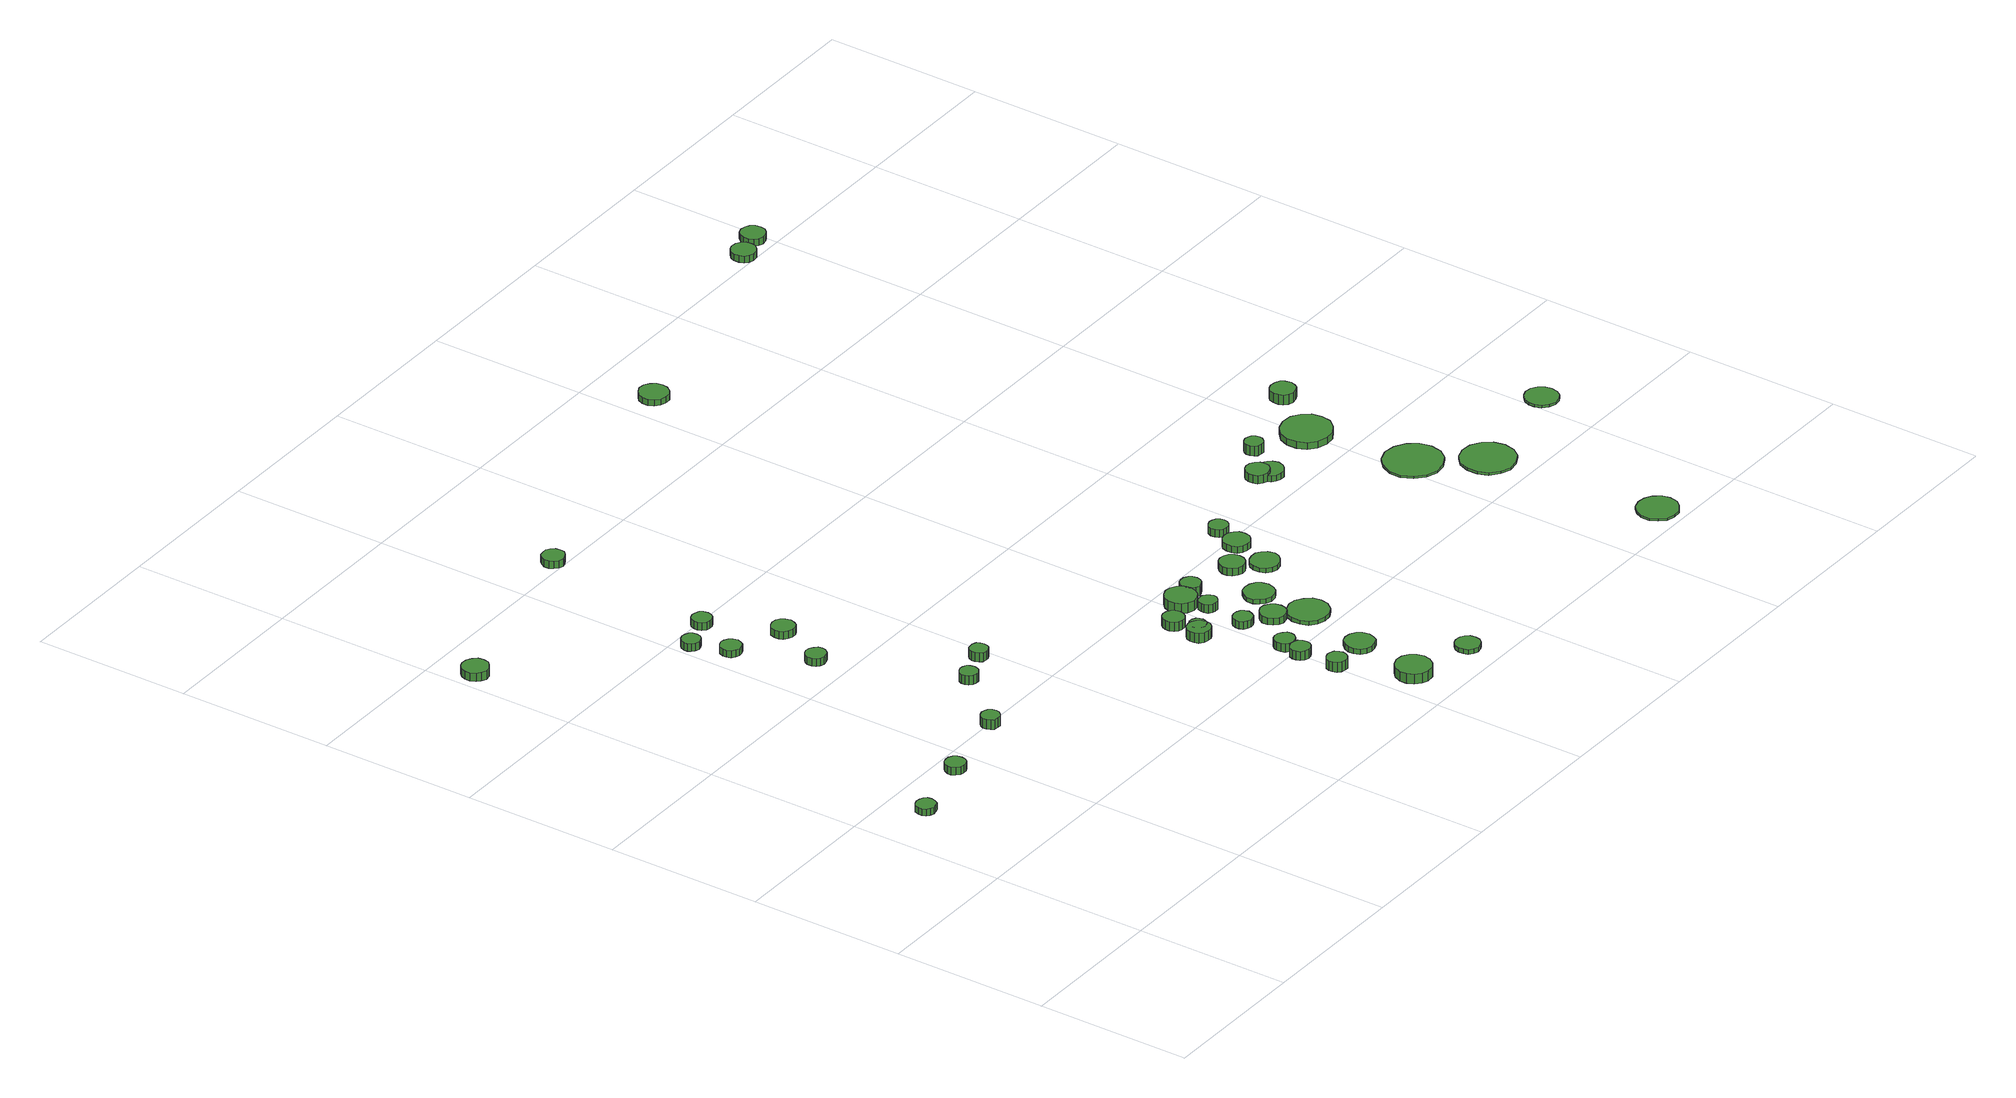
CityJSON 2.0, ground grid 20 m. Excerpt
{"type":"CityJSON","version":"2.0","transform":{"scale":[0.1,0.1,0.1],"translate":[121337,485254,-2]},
"CityObjects":{
"tree1":{"type":"SolitaryVegetationObject","attributes":{"function":"something"},"geometry":[{"type":"MultiSurface","lod":"1","boundaries":[[[0,1,2,3,4,5,6,7,8,9,10,11,12,13,14]],[[15,16,17,18,19,20,21,22,23,24,25,26,27,28,29]],[[0,29,28,1]],[[1,28,27,2]],[[2,27,26,3]],[[3,26,25,4]],[[4,25,24,5]],[[5,24,23,6]],[[6,23,22,7]],[[7,22,21,8]],[[8,21,20,9]],[[9,20,19,10]],[[10,19,18,11]],[[11,18,17,12]],[[12,17,16,13]],[[13,16,15,14]],[[14,15,29,0]]]}]},
"tree2":{"type":"SolitaryVegetationObject","attributes":{"function":"something"},"geometry":[{"type":"MultiSurface","lod":"1","boundaries":[[[30,31,32,33,34,35,36,37,38,39,40,41,42,43,44]],[[45,46,47,48,49,50,51,52,53,54,55,56,57,58,59]],[[30,59,58,31]],[[31,58,57,32]],[[32,57,56,33]],[[33,56,55,34]],[[34,55,54,35]],[[35,54,53,36]],[[36,53,52,37]],[[37,52,51,38]],[[38,51,50,39]],[[39,50,49,40]],[[40,49,48,41]],[[41,48,47,42]],[[42,47,46,43]],[[43,46,45,44]],[[44,45,59,30]]]}]},
"tree3":{"type":"SolitaryVegetationObject","attributes":{"function":"something"},"geometry":[{"type":"MultiSurface","lod":"1","boundaries":[[[60,61,62,63,64,65,66,67,68,69,70,71,72,73,74]],[[75,76,77,78,79,80,81,82,83,84,85,86,87,88,89]],[[60,89,88,61]],[[61,88,87,62]],[[62,87,86,63]],[[63,86,85,64]],[[64,85,84,65]],[[65,84,83,66]],[[66,83,82,67]],[[67,82,81,68]],[[68,81,80,69]],[[69,80,79,70]],[[70,79,78,71]],[[71,78,77,72]],[[72,77,76,73]],[[73,76,75,74]],[[74,75,89,60]]]}]},
"tree4":{"type":"SolitaryVegetationObject","attributes":{"function":"something"},"geometry":[{"type":"MultiSurface","lod":"1","boundaries":[[[90,91,92,93,94,95,96,97,98,99,100,101,102,103,104]],[[105,106,107,108,109,110,111,112,113,114,115,116,117,118,119]],[[90,119,118,91]],[[91,118,117,92]],[[92,117,116,93]],[[93,116,115,94]],[[94,115,114,95]],[[95,114,113,96]],[[96,113,112,97]],[[97,112,111,98]],[[98,111,110,99]],[[99,110,109,100]],[[100,109,108,101]],[[101,108,107,102]],[[102,107,106,103]],[[103,106,105,104]],[[104,105,119,90]]]}]},
"tree5":{"type":"SolitaryVegetationObject","attributes":{"function":"something"},"geometry":[{"type":"MultiSurface","lod":"1","boundaries":[[[120,121,122,123,124,125,126,127,128,129,130,131,132,133,134]],[[135,136,137,138,139,140,141,142,143,144,145,146,147,148,149]],[[120,149,148,121]],[[121,148,147,122]],[[122,147,146,123]],[[123,146,145,124]],[[124,145,144,125]],[[125,144,143,126]],[[126,143,142,127]],[[127,142,141,128]],[[128,141,140,129]],[[129,140,139,130]],[[130,139,138,131]],[[131,138,137,132]],[[132,137,136,133]],[[133,136,135,134]],[[134,135,149,120]]]}]},
"tree6":{"type":"SolitaryVegetationObject","attributes":{"function":"something"},"geometry":[{"type":"MultiSurface","lod":"1","boundaries":[[[150,151,152,153,154,155,156,157,158,159,160,161,162,163,164]],[[165,166,167,168,169,170,171,172,173,174,175,176,177,178,179]],[[150,179,178,151]],[[151,178,177,152]],[[152,177,176,153]],[[153,176,175,154]],[[154,175,174,155]],[[155,174,173,156]],[[156,173,172,157]],[[157,172,171,158]],[[158,171,170,159]],[[159,170,169,160]],[[160,169,168,161]],[[161,168,167,162]],[[162,167,166,163]],[[163,166,165,164]],[[164,165,179,150]]]}]},
"tree7":{"type":"SolitaryVegetationObject","attributes":{"function":"something"},"geometry":[{"type":"MultiSurface","lod":"1","boundaries":[[[180,181,182,183,184,185,186,187,188,189,190,191,192,193,194]],[[195,196,197,198,199,200,201,202,203,204,205,206,207,208,209]],[[180,209,208,181]],[[181,208,207,182]],[[182,207,206,183]],[[183,206,205,184]],[[184,205,204,185]],[[185,204,203,186]],[[186,203,202,187]],[[187,202,201,188]],[[188,201,200,189]],[[189,200,199,190]],[[190,199,198,191]],[[191,198,197,192]],[[192,197,196,193]],[[193,196,195,194]],[[194,195,209,180]]]}]},
"tree8":{"type":"SolitaryVegetationObject","attributes":{"function":"something"},"geometry":[{"type":"MultiSurface","lod":"1","boundaries":[[[210,211,212,213,214,215,216,217,218,219,220,221,222,223,224]],[[225,226,227,228,229,230,231,232,233,234,235,236,237,238,239]],[[210,239,238,211]],[[211,238,237,212]],[[212,237,236,213]],[[213,236,235,214]],[[214,235,234,215]],[[215,234,233,216]],[[216,233,232,217]],[[217,232,231,218]],[[218,231,230,219]],[[219,230,229,220]],[[220,229,228,221]],[[221,228,227,222]],[[222,227,226,223]],[[223,226,225,224]],[[224,225,239,210]]]}]},
"tree9":{"type":"SolitaryVegetationObject","attributes":{"function":"something"},"geometry":[{"type":"MultiSurface","lod":"1","boundaries":[[[240,241,242,243,244,245,246,247,248,249,250,251,252,253,254]],[[255,256,257,258,259,260,261,262,263,264,265,266,267,268,269]],[[240,269,268,241]],[[241,268,267,242]],[[242,267,266,243]],[[243,266,265,244]],[[244,265,264,245]],[[245,264,263,246]],[[246,263,262,247]],[[247,262,261,248]],[[248,261,260,249]],[[249,260,259,250]],[[250,259,258,251]],[[251,258,257,252]],[[252,257,256,253]],[[253,256,255,254]],[[254,255,269,240]]]}]},
"tree10":{"type":"SolitaryVegetationObject","attributes":{"function":"something"},"geometry":[{"type":"MultiSurface","lod":"1","boundaries":[[[270,271,272,273,274,275,276,277,278,279,280,281,282,283,284]],[[285,286,287,288,289,290,291,292,293,294,295,296,297,298,299]],[[270,299,298,271]],[[271,298,297,272]],[[272,297,296,273]],[[273,296,295,274]],[[274,295,294,275]],[[275,294,293,276]],[[276,293,292,277]],[[277,292,291,278]],[[278,291,290,279]],[[279,290,289,280]],[[280,289,288,281]],[[281,288,287,282]],[[282,287,286,283]],[[283,286,285,284]],[[284,285,299,270]]]}]},
"tree11":{"type":"SolitaryVegetationObject","attributes":{"function":"something"},"geometry":[{"type":"MultiSurface","lod":"1","boundaries":[[[300,301,302,303,304,305,306,307,308,309,310,311,312,313,314]],[[315,316,317,318,319,320,321,322,323,324,325,326,327,328,329]],[[300,329,328,301]],[[301,328,327,302]],[[302,327,326,303]],[[303,326,325,304]],[[304,325,324,305]],[[305,324,323,306]],[[306,323,322,307]],[[307,322,321,308]],[[308,321,320,309]],[[309,320,319,310]],[[310,319,318,311]],[[311,318,317,312]],[[312,317,316,313]],[[313,316,315,314]],[[314,315,329,300]]]}]},
"tree12":{"type":"SolitaryVegetationObject","attributes":{"function":"something"},"geometry":[{"type":"MultiSurface","lod":"1","boundaries":[[[330,331,332,333,334,335,336,337,338,339,340,341,342,343,344]],[[345,346,347,348,349,350,351,352,353,354,355,356,357,358,359]],[[330,359,358,331]],[[331,358,357,332]],[[332,357,356,333]],[[333,356,355,334]],[[334,355,354,335]],[[335,354,353,336]],[[336,353,352,337]],[[337,352,351,338]],[[338,351,350,339]],[[339,350,349,340]],[[340,349,348,341]],[[341,348,347,342]],[[342,347,346,343]],[[343,346,345,344]],[[344,345,359,330]]]}]},
"tree13":{"type":"SolitaryVegetationObject","attributes":{"function":"something"},"geometry":[{"type":"MultiSurface","lod":"1","boundaries":[[[360,361,362,363,364,365,366,367,368,369,370,371,372,373,374]],[[375,376,377,378,379,380,381,382,383,384,385,386,387,388,389]],[[360,389,388,361]],[[361,388,387,362]],[[362,387,386,363]],[[363,386,385,364]],[[364,385,384,365]],[[365,384,383,366]],[[366,383,382,367]],[[367,382,381,368]],[[368,381,380,369]],[[369,380,379,370]],[[370,379,378,371]],[[371,378,377,372]],[[372,377,376,373]],[[373,376,375,374]],[[374,375,389,360]]]}]},
"tree14":{"type":"SolitaryVegetationObject","attributes":{"function":"something"},"geometry":[{"type":"MultiSurface","lod":"1","boundaries":[[[390,391,392,393,394,395,396,397,398,399,400,401,402,403,404]],[[405,406,407,408,409,410,411,412,413,414,415,416,417,418,419]],[[390,419,418,391]],[[391,418,417,392]],[[392,417,416,393]],[[393,416,415,394]],[[394,415,414,395]],[[395,414,413,396]],[[396,413,412,397]],[[397,412,411,398]],[[398,411,410,399]],[[399,410,409,400]],[[400,409,408,401]],[[401,408,407,402]],[[402,407,406,403]],[[403,406,405,404]],[[404,405,419,390]]]}]},
"tree15":{"type":"SolitaryVegetationObject","attributes":{"function":"something"},"geometry":[{"type":"MultiSurface","lod":"1","boundaries":[[[420,421,422,423,424,425,426,427,428,429,430,431,432,433,434]],[[435,436,437,438,439,440,441,442,443,444,445,446,447,448,449]],[[420,449,448,421]],[[421,448,447,422]],[[422,447,446,423]],[[423,446,445,424]],[[424,445,444,425]],[[425,444,443,426]],[[426,443,442,427]],[[427,442,441,428]],[[428,441,440,429]],[[429,440,439,430]],[[430,439,438,431]],[[431,438,437,432]],[[432,437,436,433]],[[433,436,435,434]],[[434,435,449,420]]]}]},
"tree16":{"type":"SolitaryVegetationObject","attributes":{"function":"something"},"geometry":[{"type":"MultiSurface","lod":"1","boundaries":[[[450,451,452,453,454,455,456,457,458,459,460,461,462,463,464]],[[465,466,467,468,469,470,471,472,473,474,475,476,477,478,479]],[[450,479,478,451]],[[451,478,477,452]],[[452,477,476,453]],[[453,476,475,454]],[[454,475,474,455]],[[455,474,473,456]],[[456,473,472,457]],[[457,472,471,458]],[[458,471,470,459]],[[459,470,469,460]],[[460,469,468,461]],[[461,468,467,462]],[[462,467,466,463]],[[463,466,465,464]],[[464,465,479,450]]]}]},
"tree17":{"type":"SolitaryVegetationObject","attributes":{"function":"something"},"geometry":[{"type":"MultiSurface","lod":"1","boundaries":[[[480,481,482,483,484,485,486,487,488,489,490,491,492,493,494]],[[495,496,497,498,499,500,501,502,503,504,505,506,507,508,509]],[[480,509,508,481]],[[481,508,507,482]],[[482,507,506,483]],[[483,506,505,484]],[[484,505,504,485]],[[485,504,503,486]],[[486,503,502,487]],[[487,502,501,488]],[[488,501,500,489]],[[489,500,499,490]],[[490,499,498,491]],[[491,498,497,492]],[[492,497,496,493]],[[493,496,495,494]],[[494,495,509,480]]]}]},
"tree18":{"type":"SolitaryVegetationObject","attributes":{"function":"something"},"geometry":[{"type":"MultiSurface","lod":"1","boundaries":[[[510,511,512,513,514,515,516,517,518,519,520,521,522,523,524]],[[525,526,527,528,529,530,531,532,533,534,535,536,537,538,539]],[[510,539,538,511]],[[511,538,537,512]],[[512,537,536,513]],[[513,536,535,514]],[[514,535,534,515]],[[515,534,533,516]],[[516,533,532,517]],[[517,532,531,518]],[[518,531,530,519]],[[519,530,529,520]],[[520,529,528,521]],[[521,528,527,522]],[[522,527,526,523]],[[523,526,525,524]],[[524,525,539,510]]]}]},
"tree19":{"type":"SolitaryVegetationObject","attributes":{"function":"something"},"geometry":[{"type":"MultiSurface","lod":"1","boundaries":[[[540,541,542,543,544,545,546,547,548,549,550,551,552,553,554]],[[555,556,557,558,559,560,561,562,563,564,565,566,567,568,569]],[[540,569,568,541]],[[541,568,567,542]],[[542,567,566,543]],[[543,566,565,544]],[[544,565,564,545]],[[545,564,563,546]],[[546,563,562,547]],[[547,562,561,548]],[[548,561,560,549]],[[549,560,559,550]],[[550,559,558,551]],[[551,558,557,552]],[[552,557,556,553]],[[553,556,555,554]],[[554,555,569,540]]]}]},
"tree20":{"type":"SolitaryVegetationObject","attributes":{"function":"something"},"geometry":[{"type":"MultiSurface","lod":"1","boundaries":[[[570,571,572,573,574,575,576,577,578,579,580,581,582,583,584]],[[585,586,587,588,589,590,591,592,593,594,595,596,597,598,599]],[[570,599,598,571]],[[571,598,597,572]],[[572,597,596,573]],[[573,596,595,574]],[[574,595,594,575]],[[575,594,593,576]],[[576,593,592,577]],[[577,592,591,578]],[[578,591,590,579]],[[579,590,589,580]],[[580,589,588,581]],[[581,588,587,582]],[[582,587,586,583]],[[583,586,585,584]],[[584,585,599,570]]]}]},
"tree21":{"type":"SolitaryVegetationObject","attributes":{"function":"something"},"geometry":[{"type":"MultiSurface","lod":"1","boundaries":[[[600,601,602,603,604,605,606,607,608,609,610,611,612,613,614]],[[615,616,617,618,619,620,621,622,623,624,625,626,627,628,629]],[[600,629,628,601]],[[601,628,627,602]],[[602,627,626,603]],[[603,626,625,604]],[[604,625,624,605]],[[605,624,623,606]],[[606,623,622,607]],[[607,622,621,608]],[[608,621,620,609]],[[609,620,619,610]],[[610,619,618,611]],[[611,618,617,612]],[[612,617,616,613]],[[613,616,615,614]],[[614,615,629,600]]]}]},
"tree22":{"type":"SolitaryVegetationObject","attributes":{"function":"something"},"geometry":[{"type":"MultiSurface","lod":"1","boundaries":[[[630,631,632,633,634,635,636,637,638,639,640,641,642,643,644]],[[645,646,647,648,649,650,651,652,653,654,655,656,657,658,659]],[[630,659,658,631]],[[631,658,657,632]],[[632,657,656,633]],[[633,656,655,634]],[[634,655,654,635]],[[635,654,653,636]],[[636,653,652,637]],[[637,652,651,638]],[[638,651,650,639]],[[639,650,649,640]],[[640,649,648,641]],[[641,648,647,642]],[[642,647,646,643]],[[643,646,645,644]],[[644,645,659,630]]]}]},
"tree23":{"type":"SolitaryVegetationObject","attributes":{"function":"something"},"geometry":[{"type":"MultiSurface","lod":"1","boundaries":[[[660,661,662,663,664,665,666,667,668,669,670,671,672,673,674]],[[675,676,677,678,679,680,681,682,683,684,685,686,687,688,689]],[[660,689,688,661]],[[661,688,687,662]],[[662,687,686,663]],[[663,686,685,664]],[[664,685,684,665]],[[665,684,683,666]],[[666,683,682,667]],[[667,682,681,668]],[[668,681,680,669]],[[669,680,679,670]],[[670,679,678,671]],[[671,678,677,672]],[[672,677,676,673]],[[673,676,675,674]],[[674,675,689,660]]]}]},
"tree24":{"type":"SolitaryVegetationObject","attributes":{"function":"something"},"geometry":[{"type":"MultiSurface","lod":"1","boundaries":[[[690,691,692,693,694,695,696,697,698,699,700,701,702,703,704]],[[705,706,707,708,709,710,711,712,713,714,715,716,717,718,719]],[[690,719,718,691]],[[691,718,717,692]],[[692,717,716,693]],[[693,716,715,694]],[[694,715,714,695]],[[695,714,713,696]],[[696,713,712,697]],[[697,712,711,698]],[[698,711,710,699]],[[699,710,709,700]],[[700,709,708,701]],[[701,708,707,702]],[[702,707,706,703]],[[703,706,705,704]],[[704,705,719,690]]]}]},
"tree25":{"type":"SolitaryVegetationObject","attributes":{"function":"something"},"geometry":[{"type":"MultiSurface","lod":"1","boundaries":[[[720,721,722,723,724,725,726,727,728,729,730,731,732,733,734]],[[735,736,737,738,739,740,741,742,743,744,745,746,747,748,749]],[[720,749,748,721]],[[721,748,747,722]],[[722,747,746,723]],[[723,746,745,724]],[[724,745,744,725]],[[725,744,743,726]],[[726,743,742,727]],[[727,742,741,728]],[[728,741,740,729]],[[729,740,739,730]],[[730,739,738,731]],[[731,738,737,732]],[[732,737,736,733]],[[733,736,735,734]],[[734,735,749,720]]]}]},
"tree26":{"type":"SolitaryVegetationObject","attributes":{"function":"something"},"geometry":[{"type":"MultiSurface","lod":"1","boundaries":[[[750,751,752,753,754,755,756,757,758,759,760,761,762,763,764]],[[765,766,767,768,769,770,771,772,773,774,775,776,777,778,779]],[[750,779,778,751]],[[751,778,777,752]],[[752,777,776,753]],[[753,776,775,754]],[[754,775,774,755]],[[755,774,773,756]],[[756,773,772,757]],[[757,772,771,758]],[[758,771,770,759]],[[759,770,769,760]],[[760,769,768,761]],[[761,768,767,762]],[[762,767,766,763]],[[763,766,765,764]],[[764,765,779,750]]]}]},
"tree27":{"type":"SolitaryVegetationObject","attributes":{"function":"something"},"geometry":[{"type":"MultiSurface","lod":"1","boundaries":[[[780,781,782,783,784,785,786,787,788,789,790,791,792,793,794]],[[795,796,797,798,799,800,801,802,803,804,805,806,807,808,809]],[[780,809,808,781]],[[781,808,807,782]],[[782,807,806,783]],[[783,806,805,784]],[[784,805,804,785]],[[785,804,803,786]],[[786,803,802,787]],[[787,802,801,788]],[[788,801,800,789]],[[789,800,799,790]],[[790,799,798,791]],[[791,798,797,792]],[[792,797,796,793]],[[793,796,795,794]],[[794,795,809,780]]]}]},
"tree28":{"type":"SolitaryVegetationObject","attributes":{"function":"something"},"geometry":[{"type":"MultiSurface","lod":"1","boundaries":[[[810,811,812,813,814,815,816,817,818,819,820,821,822,823,824]],[[825,826,827,828,829,830,831,832,833,834,835,836,837,838,839]],[[810,839,838,811]],[[811,838,837,812]],[[812,837,836,813]],[[813,836,835,814]],[[814,835,834,815]],[[815,834,833,816]],[[816,833,832,817]],[[817,832,831,818]],[[818,831,830,819]],[[819,830,829,820]],[[820,829,828,821]],[[821,828,827,822]],[[822,827,826,823]],[[823,826,825,824]],[[824,825,839,810]]]}]},
"tree29":{"type":"SolitaryVegetationObject","attributes":{"function":"something"},"geometry":[{"type":"MultiSurface","lod":"1","boundaries":[[[840,841,842,843,844,845,846,847,848,849,850,851,852,853,854]],[[855,856,857,858,859,860,861,862,863,864,865,866,867,868,869]],[[840,869,868,841]],[[841,868,867,842]],[[842,867,866,843]],[[843,866,865,844]],[[844,865,864,845]],[[845,864,863,846]],[[846,863,862,847]],[[847,862,861,848]],[[848,861,860,849]],[[849,860,859,850]],[[850,859,858,851]],[[851,858,857,852]],[[852,857,856,853]],[[853,856,855,854]],[[854,855,869,840]]]}]},
"tree30":{"type":"SolitaryVegetationObject","attributes":{"function":"something"},"geometry":[{"type":"MultiSurface","lod":"1","boundaries":[[[870,871,872,873,874,875,876,877,878,879,880,881,882,883,884]],[[885,886,887,888,889,890,891,892,893,894,895,896,897,898,899]],[[870,899,898,871]],[[871,898,897,872]],[[872,897,896,873]],[[873,896,895,874]],[[874,895,894,875]],[[875,894,893,876]],[[876,893,892,877]],[[877,892,891,878]],[[878,891,890,879]],[[879,890,889,880]],[[880,889,888,881]],[[881,888,887,882]],[[882,887,886,883]],[[883,886,885,884]],[[884,885,899,870]]]}]},
"tree31":{"type":"SolitaryVegetationObject","attributes":{"function":"something"},"geometry":[{"type":"MultiSurface","lod":"1","boundaries":[[[900,901,902,903,904,905,906,907,908,909,910,911,912,913,914]],[[915,916,917,918,919,920,921,922,923,924,925,926,927,928,929]],[[900,929,928,901]],[[901,928,927,902]],[[902,927,926,903]],[[903,926,925,904]],[[904,925,924,905]],[[905,924,923,906]],[[906,923,922,907]],[[907,922,921,908]],[[908,921,920,909]],[[909,920,919,910]],[[910,919,918,911]],[[911,918,917,912]],[[912,917,916,913]],[[913,916,915,914]],[[914,915,929,900]]]}]},
"tree32":{"type":"SolitaryVegetationObject","attributes":{"function":"something"},"geometry":[{"type":"MultiSurface","lod":"1","boundaries":[[[930,931,932,933,934,935,936,937,938,939,940,941,942,943,944]],[[945,946,947,948,949,950,951,952,953,954,955,956,957,958,959]],[[930,959,958,931]],[[931,958,957,932]],[[932,957,956,933]],[[933,956,955,934]],[[934,955,954,935]],[[935,954,953,936]],[[936,953,952,937]],[[937,952,951,938]],[[938,951,950,939]],[[939,950,949,940]],[[940,949,948,941]],[[941,948,947,942]],[[942,947,946,943]],[[943,946,945,944]],[[944,945,959,930]]]}]},
"tree33":{"type":"SolitaryVegetationObject","attributes":{"function":"something"},"geometry":[{"type":"MultiSurface","lod":"1","boundaries":[[[960,961,962,963,964,965,966,967,968,969,970,971,972,973,974]],[[975,976,977,978,979,980,981,982,983,984,985,986,987,988,989]],[[960,989,988,961]],[[961,988,987,962]],[[962,987,986,963]],[[963,986,985,964]],[[964,985,984,965]],[[965,984,983,966]],[[966,983,982,967]],[[967,982,981,968]],[[968,981,980,969]],[[969,980,979,970]],[[970,979,978,971]],[[971,978,977,972]],[[972,977,976,973]],[[973,976,975,974]],[[974,975,989,960]]]}]},
"tree34":{"type":"SolitaryVegetationObject","attributes":{"function":"something"},"geometry":[{"type":"MultiSurface","lod":"1","boundaries":[[[990,991,992,993,994,995,996,997,998,999,1000,1001,1002,1003,1004]],[[1005,1006,1007,1008,1009,1010,1011,1012,1013,1014,1015,1016,1017,1018,1019]],[[990,1019,1018,991]],[[991,1018,1017,992]],[[992,1017,1016,993]],[[993,1016,1015,994]],[[994,1015,1014,995]],[[995,1014,1013,996]],[[996,1013,1012,997]],[[997,1012,1011,998]],[[998,1011,1010,999]],[[999,1010,1009,1000]],[[1000,1009,1008,1001]],[[1001,1008,1007,1002]],[[1002,1007,1006,1003]],[[1003,1006,1005,1004]],[[1004,1005,1019,990]]]}]},
"tree35":{"type":"SolitaryVegetationObject","attributes":{"function":"something"},"geometry":[{"type":"MultiSurface","lod":"1","boundaries":[[[1020,1021,1022,1023,1024,1025,1026,1027,1028,1029,1030,1031,1032,1033,1034]],[[1035,1036,1037,1038,1039,1040,1041,1042,1043,1044,1045,1046,1047,1048,1049]],[[1020,1049,1048,1021]],[[1021,1048,1047,1022]],[[1022,1047,1046,1023]],[[1023,1046,1045,1024]],[[1024,1045,1044,1025]],[[1025,1044,1043,1026]],[[1026,1043,1042,1027]],[[1027,1042,1041,1028]],[[1028,1041,1040,1029]],[[1029,1040,1039,1030]],[[1030,1039,1038,1031]],[[1031,1038,1037,1032]],[[1032,1037,1036,1033]],[[1033,1036,1035,1034]],[[1034,1035,1049,1020]]]}]},
"tree36":{"type":"SolitaryVegetationObject","attributes":{"function":"something"},"geometry":[{"type":"MultiSurface","lod":"1","boundaries":[[[1050,1051,1052,1053,1054,1055,1056,1057,1058,1059,1060,1061,1062,1063,1064]],[[1065,1066,1067,1068,1069,1070,1071,1072,1073,1074,1075,1076,1077,1078,1079]],[[1050,1079,1078,1051]],[[1051,1078,1077,1052]],[[1052,1077,1076,1053]],[[1053,1076,1075,1054]],[[1054,1075,1074,1055]],[[1055,1074,1073,1056]],[[1056,1073,1072,1057]],[[1057,1072,1071,1058]],[[1058,1071,1070,1059]],[[1059,1070,1069,1060]],[[1060,1069,1068,1061]],[[1061,1068,1067,1062]],[[1062,1067,1066,1063]],[[1063,1066,1065,1064]],[[1064,1065,1079,1050]]]}]},
"tree37":{"type":"SolitaryVegetationObject","attributes":{"function":"something"},"geometry":[{"type":"MultiSurface","lod":"1","boundaries":[[[1080,1081,1082,1083,1084,1085,1086,1087,1088,1089,1090,1091,1092,1093,1094]],[[1095,1096,1097,1098,1099,1100,1101,1102,1103,1104,1105,1106,1107,1108,1109]],[[1080,1109,1108,1081]],[[1081,1108,1107,1082]],[[1082,1107,1106,1083]],[[1083,1106,1105,1084]],[[1084,1105,1104,1085]],[[1085,1104,1103,1086]],[[1086,1103,1102,1087]],[[1087,1102,1101,1088]],[[1088,1101,1100,1089]],[[1089,1100,1099,1090]],[[1090,1099,1098,1091]],[[1091,1098,1097,1092]],[[1092,1097,1096,1093]],[[1093,1096,1095,1094]],[[1094,1095,1109,1080]]]}]},
"tree38":{"type":"SolitaryVegetationObject","attributes":{"function":"something"},"geometry":[{"type":"MultiSurface","lod":"1","boundaries":[[[1110,1111,1112,1113,1114,1115,1116,1117,1118,1119,1120,1121,1122,1123,1124]],[[1125,1126,1127,1128,1129,1130,1131,1132,1133,1134,1135,1136,1137,1138,1139]],[[1110,1139,1138,1111]],[[1111,1138,1137,1112]],[[1112,1137,1136,1113]],[[1113,1136,1135,1114]],[[1114,1135,1134,1115]],[[1115,1134,1133,1116]],[[1116,1133,1132,1117]],[[1117,1132,1131,1118]],[[1118,1131,1130,1119]],[[1119,1130,1129,1120]],[[1120,1129,1128,1121]],[[1121,1128,1127,1122]],[[1122,1127,1126,1123]],[[1123,1126,1125,1124]],[[1124,1125,1139,1110]]]}]},
"tree39":{"type":"SolitaryVegetationObject","attributes":{"function":"something"},"geometry":[{"type":"MultiSurface","lod":"1","boundaries":[[[1140,1141,1142,1143,1144,1145,1146,1147,1148,1149,1150,1151,1152,1153,1154]],[[1155,1156,1157,1158,1159,1160,1161,1162,1163,1164,1165,1166,1167,1168,1169]],[[1140,1169,1168,1141]],[[1141,1168,1167,1142]],[[1142,1167,1166,1143]],[[1143,1166,1165,1144]],[[1144,1165,1164,1145]],[[1145,1164,1163,1146]],[[1146,1163,1162,1147]],[[1147,1162,1161,1148]],[[1148,1161,1160,1149]],[[1149,1160,1159,1150]],[[1150,1159,1158,1151]],[[1151,1158,1157,1152]],[[1152,1157,1156,1153]],[[1153,1156,1155,1154]],[[1154,1155,1169,1140]]]}]},
"tree40":{"type":"SolitaryVegetationObject","attributes":{"function":"something"},"geometry":[{"type":"MultiSurface","lod":"1","boundaries":[[[1170,1171,1172,1173,1174,1175,1176,1177,1178,1179,1180,1181,1182,1183,1184]],[[1185,1186,1187,1188,1189,1190,1191,1192,1193,1194,1195,1196,1197,1198,1199]],[[1170,1199,1198,1171]],[[1171,1198,1197,1172]],[[1172,1197,1196,1173]],[[1173,1196,1195,1174]],[[1174,1195,1194,1175]],[[1175,1194,1193,1176]],[[1176,1193,1192,1177]],[[1177,1192,1191,1178]],[[1178,1191,1190,1179]],[[1179,1190,1189,1180]],[[1180,1189,1188,1181]],[[1181,1188,1187,1182]],[[1182,1187,1186,1183]],[[1183,1186,1185,1184]],[[1184,1185,1199,1170]]]}]},
"tree41":{"type":"SolitaryVegetationObject","attributes":{"function":"something"},"geometry":[{"type":"MultiSurface","lod":"1","boundaries":[[[1200,1201,1202,1203,1204,1205,1206,1207,1208,1209,1210,1211,1212,1213,1214]],[[1215,1216,1217,1218,1219,1220,1221,1222,1223,1224,1225,1226,1227,1228,1229]],[[1200,1229,1228,1201]],[[1201,1228,1227,1202]],[[1202,1227,1226,1203]],[[1203,1226,1225,1204]],[[1204,1225,1224,1205]],[[1205,1224,1223,1206]],[[1206,1223,1222,1207]],[[1207,1222,1221,1208]],[[1208,1221,1220,1209]],[[1209,1220,1219,1210]],[[1210,1219,1218,1211]],[[1211,1218,1217,1212]],[[1212,1217,1216,1213]],[[1213,1216,1215,1214]],[[1214,1215,1229,1200]]]}]},
"tree42":{"type":"SolitaryVegetationObject","attributes":{"function":"something"},"geometry":[{"type":"MultiSurface","lod":"1","boundaries":[[[1230,1231,1232,1233,1234,1235,1236,1237,1238,1239,1240,1241,1242,1243,1244]],[[1245,1246,1247,1248,1249,1250,1251,1252,1253,1254,1255,1256,1257,1258,1259]],[[1230,1259,1258,1231]],[[1231,1258,1257,1232]],[[1232,1257,1256,1233]],[[1233,1256,1255,1234]],[[1234,1255,1254,1235]],[[1235,1254,1253,1236]],[[1236,1253,1252,1237]],[[1237,1252,1251,1238]],[[1238,1251,1250,1239]],[[1239,1250,1249,1240]],[[1240,1249,1248,1241]],[[1241,1248,1247,1242]],[[1242,1247,1246,1243]],[[1243,1246,1245,1244]],[[1244,1245,1259,1230]]]}]},
"tree43":{"type":"SolitaryVegetationObject","attributes":{"function":"something"},"geometry":[{"type":"MultiSurface","lod":"1","boundaries":[[[1260,1261,1262,1263,1264,1265,1266,1267,1268,1269,1270,1271,1272,1273,1274]],[[1275,1276,1277,1278,1279,1280,1281,1282,1283,1284,1285,1286,1287,1288,1289]],[[1260,1289,1288,1261]],[[1261,1288,1287,1262]],[[1262,1287,1286,1263]],[[1263,1286,1285,1264]],[[1264,1285,1284,1265]],[[1265,1284,1283,1266]],[[1266,1283,1282,1267]],[[1267,1282,1281,1268]],[[1268,1281,1280,1269]],[[1269,1280,1279,1270]],[[1270,1279,1278,1271]],[[1271,1278,1277,1272]],[[1272,1277,1276,1273]],[[1273,1276,1275,1274]],[[1274,1275,1289,1260]]]}]},
"tree44":{"type":"SolitaryVegetationObject","attributes":{"function":"something"},"geometry":[{"type":"MultiSurface","lod":"1","boundaries":[[[1290,1291,1292,1293,1294,1295,1296,1297,1298,1299,1300,1301,1302,1303,1304]],[[1305,1306,1307,1308,1309,1310,1311,1312,1313,1314,1315,1316,1317,1318,1319]],[[1290,1319,1318,1291]],[[1291,1318,1317,1292]],[[1292,1317,1316,1293]],[[1293,1316,1315,1294]],[[1294,1315,1314,1295]],[[1295,1314,1313,1296]],[[1296,1313,1312,1297]],[[1297,1312,1311,1298]],[[1298,1311,1310,1299]],[[1299,1310,1309,1300]],[[1300,1309,1308,1301]],[[1301,1308,1307,1302]],[[1302,1307,1306,1303]],[[1303,1306,1305,1304]],[[1304,1305,1319,1290]]]}]}
},
"vertices":[
[83,349,23],[82,354,23],[79,358,23],[74,360,23],[69,361,23],[64,359,23],[60,356,23],[58,351,23],[58,346,23],[60,341,23],[64,338,23],[69,336,23],[74,337,23],[79,339,23],[82,344,23],[82,344,14],[79,339,14],[74,337,14],[69,336,14],[64,338,14],[60,341,14],[58,346,14],[58,351,14],[60,356,14],[64,359,14],[69,361,14],[74,360,14],[79,358,14],[82,354,14],[83,349,14],
[176,371,24],[175,377,24],[172,381,24],[167,384,24],[162,384,24],[157,383,24],[153,379,24],[150,374,24],[150,369,24],[153,364,24],[157,360,24],[162,359,24],[167,359,24],[172,362,24],[175,366,24],[175,366,14],[172,362,14],[167,359,14],[162,359,14],[157,360,14],[153,364,14],[150,369,14],[150,374,14],[153,379,14],[157,383,14],[162,384,14],[167,384,14],[172,381,14],[175,377,14],[176,371,14],
[36,943,26],[35,950,26],[30,956,26],[24,959,26],[17,960,26],[11,958,26],[6,953,26],[3,947,26],[3,940,26],[6,933,26],[11,929,26],[17,926,26],[24,927,26],[30,931,26],[35,936,26],[35,936,15],[30,931,15],[24,927,15],[17,926,15],[11,929,15],[6,933,15],[3,940,15],[3,947,15],[6,953,15],[11,958,15],[17,960,15],[24,959,15],[30,956,15],[35,950,15],[36,943,15],
[280,395,26],[279,400,26],[276,404,26],[272,406,26],[267,407,26],[262,405,26],[259,402,26],[257,398,26],[257,393,26],[259,388,26],[262,385,26],[267,384,26],[272,384,26],[276,387,26],[279,390,26],[279,390,13],[276,387,13],[272,384,13],[267,384,13],[262,385,13],[259,388,13],[257,393,13],[257,398,13],[259,402,13],[262,405,13],[267,407,13],[272,406,13],[276,404,13],[279,400,13],[280,395,13],
[224,775,24],[223,780,24],[220,784,24],[216,786,24],[211,787,24],[206,785,24],[202,782,24],[200,777,24],[200,772,24],[202,768,24],[206,765,24],[211,763,24],[216,764,24],[220,766,24],[223,770,24],[223,770,14],[220,766,14],[216,764,14],[211,763,14],[206,765,14],[202,768,14],[200,772,14],[200,777,14],[202,782,14],[206,785,14],[211,787,14],[216,786,14],[220,784,14],[223,780,14],[224,775,14],
[242,730,23],[240,736,23],[237,740,23],[232,743,23],[227,744,23],[222,742,23],[217,738,23],[215,733,23],[215,728,23],[217,722,23],[222,719,23],[227,717,23],[232,718,23],[237,720,23],[240,725,23],[240,725,14],[237,720,14],[232,718,14],[227,717,14],[222,719,14],[217,722,14],[215,728,14],[215,733,14],[217,738,14],[222,742,14],[227,744,14],[232,743,14],[237,740,14],[240,736,14],[242,730,14],
[281,639,24],[280,644,24],[276,648,24],[272,651,24],[266,652,24],[261,650,24],[257,646,24],[255,642,24],[255,636,24],[257,631,24],[261,628,24],[266,626,24],[272,627,24],[276,629,24],[280,634,24],[280,634,14],[276,629,14],[272,627,14],[266,626,14],[261,628,14],[257,631,14],[255,636,14],[255,642,14],[257,646,14],[261,650,14],[266,652,14],[272,651,14],[276,648,14],[280,644,14],[281,639,14],
[346,471,25],[345,476,25],[343,480,25],[338,482,25],[334,483,25],[329,481,25],[325,478,25],[323,474,25],[323,469,25],[325,465,25],[329,461,25],[334,460,25],[338,460,25],[343,463,25],[345,467,25],[345,467,13],[343,463,13],[338,460,13],[334,460,13],[329,461,13],[325,465,13],[323,469,13],[323,474,13],[325,478,13],[329,481,13],[334,483,13],[338,482,13],[343,480,13],[345,476,13],[346,471,13],
[270,791,24],[269,797,24],[266,801,24],[261,803,24],[256,804,24],[251,802,24],[247,799,24],[245,794,24],[245,789,24],[247,784,24],[251,780,24],[256,779,24],[261,779,24],[266,782,24],[269,786,24],[269,786,14],[266,782,14],[261,779,14],[256,779,14],[251,780,14],[247,784,14],[245,789,14],[245,794,14],[247,799,14],[251,802,14],[256,804,14],[261,803,14],[266,801,14],[269,797,14],[270,791,14],
[311,704,24],[309,710,24],[306,715,24],[301,718,24],[295,719,24],[289,717,24],[284,713,24],[282,707,24],[282,701,24],[284,696,24],[289,692,24],[295,690,24],[301,690,24],[306,693,24],[309,698,24],[309,698,14],[306,693,14],[301,690,14],[295,690,14],[289,692,14],[284,696,14],[282,701,14],[282,707,14],[284,713,14],[289,717,14],[295,719,14],[301,718,14],[306,715,14],[309,710,14],[311,704,14],
[393,490,25],[392,495,25],[390,499,25],[385,501,25],[381,501,25],[376,500,25],[373,497,25],[371,492,25],[371,488,25],[373,483,25],[376,480,25],[381,479,25],[385,479,25],[390,482,25],[392,485,25],[392,485,13],[390,482,13],[385,479,13],[381,479,13],[376,480,13],[373,483,13],[371,488,13],[371,492,13],[373,497,13],[376,500,13],[381,501,13],[385,501,13],[390,499,13],[392,495,13],[393,490,13],
[285,1008,25],[284,1014,25],[280,1019,25],[275,1022,25],[270,1022,25],[264,1021,25],[260,1017,25],[257,1011,25],[257,1005,25],[260,1000,25],[264,996,25],[270,994,25],[275,995,25],[280,998,25],[284,1002,25],[284,1002,15],[280,998,15],[275,995,15],[270,994,15],[264,996,15],[260,1000,15],[257,1005,15],[257,1011,15],[260,1017,15],[264,1021,15],[270,1022,15],[275,1022,15],[280,1019,15],[284,1014,15],[285,1008,15],
[613,140,25],[612,145,25],[609,150,25],[604,152,25],[599,153,25],[594,151,25],[590,148,25],[588,143,25],[588,138,25],[590,133,25],[594,129,25],[599,128,25],[604,128,25],[609,131,25],[612,135,25],[612,135,12],[609,131,12],[604,128,12],[599,128,12],[594,129,12],[590,133,12],[588,138,12],[588,143,12],[590,148,12],[594,151,12],[599,153,12],[604,152,12],[609,150,12],[612,145,12],[613,140,12],
[576,306,27],[575,312,27],[571,317,27],[566,320,27],[560,321,27],[554,319,27],[549,315,27],[547,309,27],[547,303,27],[549,298,27],[554,294,27],[560,292,27],[566,292,27],[571,295,27],[575,300,27],[575,300,14],[571,295,14],[566,292,14],[560,292,14],[554,294,14],[549,298,14],[547,303,14],[547,309,14],[549,315,14],[554,319,14],[560,321,14],[566,320,14],[571,317,14],[575,312,14],[576,306,14],
[658,58,26],[656,67,26],[651,74,26],[643,79,26],[633,80,26],[625,77,26],[618,71,26],[614,62,26],[614,53,26],[618,44,26],[625,38,26],[633,35,26],[643,36,26],[651,41,26],[656,49,26],[656,49,13],[651,41,13],[643,36,13],[633,35,13],[625,38,13],[618,44,13],[614,53,13],[614,62,13],[618,71,13],[625,77,13],[633,80,13],[643,79,13],[651,74,13],[656,67,13],[658,58,13],
[610,189,24],[609,194,24],[606,199,24],[601,201,24],[596,202,24],[591,200,24],[587,197,24],[585,192,24],[585,187,24],[587,182,24],[591,179,24],[596,177,24],[601,177,24],[606,180,24],[609,184,24],[609,184,12],[606,180,12],[601,177,12],[596,177,12],[591,179,12],[587,182,12],[585,187,12],[585,192,12],[587,197,12],[591,200,12],[596,202,12],[601,201,12],[606,199,12],[609,194,12],[610,189,12],
[578,312,27],[577,316,27],[575,320,27],[571,322,27],[566,323,27],[562,321,27],[559,318,27],[557,314,27],[557,310,27],[559,306,27],[562,303,27],[566,301,27],[571,302,27],[575,304,27],[577,308,27],[577,308,15],[575,304,15],[571,302,15],[566,301,15],[562,303,15],[559,306,15],[557,310,15],[557,314,15],[559,318,15],[562,321,15],[566,323,15],[571,322,15],[575,320,15],[577,316,15],[578,312,15],
[616,215,23],[615,220,23],[611,224,23],[607,227,23],[601,228,23],[596,226,23],[592,222,23],[590,218,23],[590,212,23],[592,207,23],[596,204,23],[601,202,23],[607,203,23],[611,205,23],[615,210,23],[615,210,12],[611,205,12],[607,203,12],[601,202,12],[596,204,12],[592,207,12],[590,212,12],[590,218,12],[592,222,12],[596,226,12],[601,228,12],[607,227,12],[611,224,12],[615,220,12],[616,215,12],
[578,344,26],[577,350,26],[574,354,26],[569,357,26],[563,358,26],[558,356,26],[554,352,26],[552,347,26],[552,341,26],[554,336,26],[558,332,26],[563,331,26],[569,331,26],[574,334,26],[577,339,26],[577,339,14],[574,334,14],[569,331,14],[563,331,14],[558,332,14],[554,336,14],[552,341,14],[552,347,14],[554,352,14],[558,356,14],[563,358,14],[569,357,14],[574,354,14],[577,350,14],[578,344,14],
[671,144,19],[669,152,19],[665,158,19],[658,162,19],[650,163,19],[643,161,19],[637,155,19],[634,148,19],[634,141,19],[637,133,19],[643,128,19],[650,126,19],[658,127,19],[665,130,19],[669,137,19],[669,137,12],[665,130,12],[658,127,12],[650,126,12],[643,128,12],[637,133,12],[634,141,12],[634,148,12],[637,155,12],[643,161,12],[650,163,12],[658,162,12],[665,158,12],[669,152,12],[671,144,12],
[629,283,22],[627,288,22],[624,292,22],[620,294,22],[615,295,22],[610,293,22],[606,290,22],[604,285,22],[604,280,22],[606,275,22],[610,272,22],[615,270,22],[620,271,22],[624,273,22],[627,278,22],[627,278,12],[624,273,12],[620,271,12],[615,270,12],[610,272,12],[606,275,12],[604,280,12],[604,285,12],[606,290,12],[610,293,12],[615,295,12],[620,294,12],[624,292,12],[627,288,12],[629,283,12],
[628,364,26],[626,372,26],[621,379,26],[614,383,26],[606,384,26],[598,381,26],[592,375,26],[589,368,26],[589,360,26],[592,352,26],[598,347,26],[606,344,26],[614,345,26],[621,349,26],[626,356,26],[626,356,13],[621,349,13],[614,345,13],[606,344,13],[598,347,13],[592,352,13],[589,360,13],[589,368,13],[592,375,13],[598,381,13],[606,384,13],[614,383,13],[621,379,13],[626,372,13],[628,364,13],
[633,335,23],[632,339,23],[629,343,23],[625,346,23],[620,346,23],[616,345,23],[612,342,23],[610,337,23],[610,333,23],[612,328,23],[616,325,23],[620,324,23],[625,324,23],[629,327,23],[632,330,23],[632,330,12],[629,327,12],[625,324,12],[620,324,12],[616,325,12],[612,328,12],[610,333,12],[610,337,12],[612,342,12],[616,345,12],[620,346,12],[625,346,12],[629,343,12],[632,339,12],[633,335,12],
[662,261,21],[661,268,21],[657,273,21],[651,277,21],[644,278,21],[638,275,21],[633,271,21],[630,265,21],[630,258,21],[633,252,21],[638,247,21],[644,245,21],[651,246,21],[657,249,21],[661,255,21],[661,255,12],[657,249,12],[651,246,12],[644,245,12],[638,247,12],[633,252,12],[630,258,12],[630,265,12],[633,271,12],[638,275,12],[644,278,12],[651,277,12],[657,273,12],[661,268,12],[662,261,12],
[736,40,18],[735,47,18],[731,52,18],[726,55,18],[719,56,18],[713,54,18],[708,49,18],[706,44,18],[706,37,18],[708,31,18],[713,27,18],[719,25,18],[726,26,18],[731,29,18],[735,34,18],[735,34,12],[731,29,12],[726,26,12],[719,25,12],[713,27,12],[708,31,12],[706,37,12],[706,44,12],[708,49,12],[713,54,12],[719,56,12],[726,55,12],[731,52,12],[735,47,12],[736,40,12],
[703,233,17],[701,244,17],[694,252,17],[685,258,17],[675,259,17],[664,255,17],[656,248,17],[652,239,17],[652,228,17],[656,218,17],[664,211,17],[675,208,17],[685,209,17],[694,214,17],[701,223,17],[701,223,12],[694,214,12],[685,209,12],[675,208,12],[664,211,12],[656,218,12],[652,228,12],[652,239,12],[656,248,12],[664,255,12],[675,259,12],[685,258,12],[694,252,12],[701,244,12],[703,233,12],
[650,370,26],[649,376,26],[646,380,26],[641,383,26],[636,383,26],[631,382,26],[627,378,26],[625,373,26],[625,368,26],[627,363,26],[631,359,26],[636,357,26],[641,358,26],[646,361,26],[649,365,26],[649,365,13],[646,361,13],[641,358,13],[636,357,13],[631,359,13],[627,363,13],[625,368,13],[625,373,13],[627,378,13],[631,382,13],[636,383,13],[641,383,13],[646,380,13],[649,376,13],[650,370,13],
[696,302,18],[694,310,18],[690,316,18],[683,320,18],[675,321,18],[667,319,18],[662,313,18],[658,306,18],[658,298,18],[662,291,18],[667,286,18],[675,283,18],[683,284,18],[690,288,18],[694,294,18],[694,294,12],[690,288,12],[683,284,12],[675,283,12],[667,286,12],[662,291,12],[658,298,12],[658,306,12],[662,313,12],[667,319,12],[675,321,12],[683,320,12],[690,316,12],[694,310,12],[696,302,12],
[723,361,22],[722,367,22],[718,373,22],[712,376,22],[706,377,22],[700,375,22],[695,370,22],[692,364,22],[692,358,22],[695,352,22],[700,347,22],[706,345,22],[712,346,22],[718,349,22],[722,355,22],[722,355,12],[718,349,12],[712,346,12],[706,345,12],[700,347,12],[695,352,12],[692,358,12],[692,364,12],[695,370,12],[700,375,12],[706,377,12],[712,376,12],[718,373,12],[722,367,12],[723,361,12],
[756,335,18],[754,343,18],[749,349,18],[743,353,18],[735,353,18],[728,351,18],[722,346,18],[719,339,18],[719,331,18],[722,324,18],[728,319,18],[735,317,18],[743,318,18],[749,322,18],[754,328,18],[754,328,12],[749,322,12],[743,318,12],[735,317,12],[728,319,12],[722,324,12],[719,331,12],[719,339,12],[722,346,12],[728,351,12],[735,353,12],[743,353,12],[749,349,12],[754,343,12],[756,335,12],
[768,385,21],[767,392,21],[763,397,21],[757,401,21],[750,402,21],[744,400,21],[738,395,21],[736,389,21],[736,382,21],[738,375,21],[744,371,21],[750,369,21],[757,369,21],[763,373,21],[767,378,21],[767,378,12],[763,373,12],[757,369,12],[750,369,12],[744,371,12],[738,375,12],[736,382,12],[736,389,12],[738,395,12],[744,400,12],[750,402,12],[757,401,12],[763,397,12],[767,392,12],[768,385,12],
[777,420,22],[776,425,22],[773,429,22],[769,431,22],[764,432,22],[759,430,22],[755,427,22],[753,422,22],[753,417,22],[755,412,22],[759,409,22],[764,408,22],[769,408,22],[773,411,22],[776,415,22],[776,415,12],[773,411,12],[769,408,12],[764,408,12],[759,409,12],[755,412,12],[753,417,12],[753,422,12],[755,427,12],[759,430,12],[764,432,12],[769,431,12],[773,429,12],[776,425,12],[777,420,12],
[651,1118,23],[650,1126,23],[645,1132,23],[639,1136,23],[631,1137,23],[624,1134,23],[618,1129,23],[615,1122,23],[615,1114,23],[618,1107,23],[624,1102,23],[631,1100,23],[639,1100,23],[645,1104,23],[650,1111,23],[650,1111,15],[645,1104,15],[639,1100,15],[631,1100,15],[624,1102,15],[618,1107,15],[615,1114,15],[615,1122,15],[618,1129,15],[624,1134,15],[631,1137,15],[639,1136,15],[645,1132,15],[650,1126,15],[651,1118,15],
[904,451,23],[903,457,23],[899,462,23],[894,465,23],[888,466,23],[882,464,23],[877,460,23],[875,454,23],[875,448,23],[877,442,23],[882,438,23],[888,436,23],[894,437,23],[899,440,23],[903,445,23],[903,445,12],[899,440,12],[894,437,12],[888,436,12],[882,438,12],[877,442,12],[875,448,12],[875,454,12],[877,460,12],[882,464,12],[888,466,12],[894,465,12],[899,462,12],[903,457,12],[904,451,12],
[919,442,20],[917,449,20],[913,454,20],[907,458,20],[900,458,20],[894,456,20],[889,452,20],[886,445,20],[886,439,20],[889,432,20],[894,428,20],[900,426,20],[907,426,20],[913,430,20],[917,435,20],[917,435,12],[913,430,12],[907,426,12],[900,426,12],[894,428,12],[889,432,12],[886,439,12],[886,445,12],[889,452,12],[894,456,12],[900,458,12],[907,458,12],[913,454,12],[917,449,12],[919,442,12],
[943,485,27],[942,490,27],[939,494,27],[935,496,27],[930,497,27],[925,495,27],[922,492,27],[920,488,27],[920,483,27],[922,478,27],[925,475,27],[930,474,27],[935,474,27],[939,477,27],[942,481,27],[942,481,14],[939,477,14],[935,474,14],[930,474,14],[925,475,14],[922,478,14],[920,483,14],[920,488,14],[922,492,14],[925,495,14],[930,497,14],[935,496,14],[939,494,14],[942,490,14],[943,485,14],
[1122,35,12],[1120,45,12],[1113,54,12],[1104,59,12],[1094,60,12],[1083,57,12],[1076,50,12],[1071,40,12],[1071,29,12],[1076,20,12],[1083,12,12],[1094,9,12],[1104,10,12],[1113,16,12],[1120,24,12],[1120,24,9],[1113,16,9],[1104,10,9],[1094,9,9],[1083,12,9],[1076,20,9],[1071,29,9],[1071,40,9],[1076,50,9],[1083,57,9],[1094,60,9],[1104,59,9],[1113,54,9],[1120,45,9],[1122,35,9],
[1056,323,14],[1053,338,14],[1044,350,14],[1030,358,14],[1015,360,14],[1001,355,14],[990,345,14],[983,331,14],[983,316,14],[990,302,14],[1001,292,14],[1015,287,14],[1030,289,14],[1044,296,14],[1053,308,14],[1053,308,11],[1044,296,11],[1030,289,11],[1015,287,11],[1001,292,11],[990,302,11],[983,316,11],[983,331,11],[990,345,11],[1001,355,11],[1015,360,11],[1030,358,11],[1044,350,11],[1053,338,11],[1056,323,11],
[1028,457,21],[1026,470,21],[1018,480,21],[1007,487,21],[994,488,21],[981,484,21],[971,475,21],[966,463,21],[966,450,21],[971,438,21],[981,430,21],[994,426,21],[1007,427,21],[1018,434,21],[1026,444,21],[1026,444,12],[1018,434,12],[1007,427,12],[994,426,12],[981,430,12],[971,438,12],[966,450,12],[966,463,12],[971,475,12],[981,484,12],[994,488,12],[1007,487,12],[1018,480,12],[1026,470,12],[1028,457,12],
[1108,256,13],[1105,270,13],[1097,281,13],[1084,289,13],[1070,290,13],[1057,286,13],[1046,276,13],[1041,263,13],[1041,249,13],[1046,236,13],[1057,227,13],[1070,222,13],[1084,224,13],[1097,231,13],[1105,242,13],[1105,242,10],[1097,231,10],[1084,224,10],[1070,222,10],[1057,227,10],[1046,236,10],[1041,249,10],[1041,263,10],[1046,276,10],[1057,286,10],[1070,290,10],[1084,289,10],[1097,281,10],[1105,270,10],[1108,256,10],
[1063,524,26],[1061,531,26],[1058,536,26],[1052,539,26],[1045,540,26],[1039,538,26],[1034,534,26],[1032,528,26],[1032,521,26],[1034,515,26],[1039,511,26],[1045,509,26],[1052,510,26],[1058,513,26],[1061,518,26],[1061,518,13],[1058,513,13],[1052,510,13],[1045,509,13],[1039,511,13],[1034,515,13],[1032,521,13],[1032,528,13],[1034,534,13],[1039,538,13],[1045,540,13],[1052,539,13],[1058,536,13],[1061,531,13],[1063,524,13],
[1240,282,13],[1238,290,13],[1233,297,13],[1226,302,13],[1217,303,13],[1209,300,13],[1202,294,13],[1199,286,13],[1199,278,13],[1202,270,13],[1209,264,13],[1217,261,13],[1226,262,13],[1233,266,13],[1238,273,13],[1238,273,10],[1233,266,10],[1226,262,10],[1217,261,10],[1209,264,10],[1202,270,10],[1199,278,10],[1199,286,10],[1202,294,10],[1209,300,10],[1217,303,10],[1226,302,10],[1233,297,10],[1238,290,10],[1240,282,10],
[962,1209,24],[961,1216,24],[957,1221,24],[952,1224,24],[945,1225,24],[939,1223,24],[934,1218,24],[932,1213,24],[932,1206,24],[934,1200,24],[939,1196,24],[945,1194,24],[952,1195,24],[957,1198,24],[961,1203,24],[961,1203,15],[957,1198,15],[952,1195,15],[945,1194,15],[939,1196,15],[934,1200,15],[932,1206,15],[932,1213,15],[934,1218,15],[939,1223,15],[945,1225,15],[952,1224,15],[957,1221,15],[961,1216,15],[962,1209,15],
[998,1221,24],[997,1228,24],[993,1233,24],[988,1236,24],[981,1237,24],[975,1235,24],[971,1230,24],[968,1225,24],[968,1218,24],[971,1212,24],[975,1208,24],[981,1206,24],[988,1207,24],[993,1210,24],[997,1215,24],[997,1215,15],[993,1210,15],[988,1207,15],[981,1206,15],[975,1208,15],[971,1212,15],[968,1218,15],[968,1225,15],[971,1230,15],[975,1235,15],[981,1237,15],[988,1236,15],[993,1233,15],[997,1228,15],[998,1221,15]
]}
